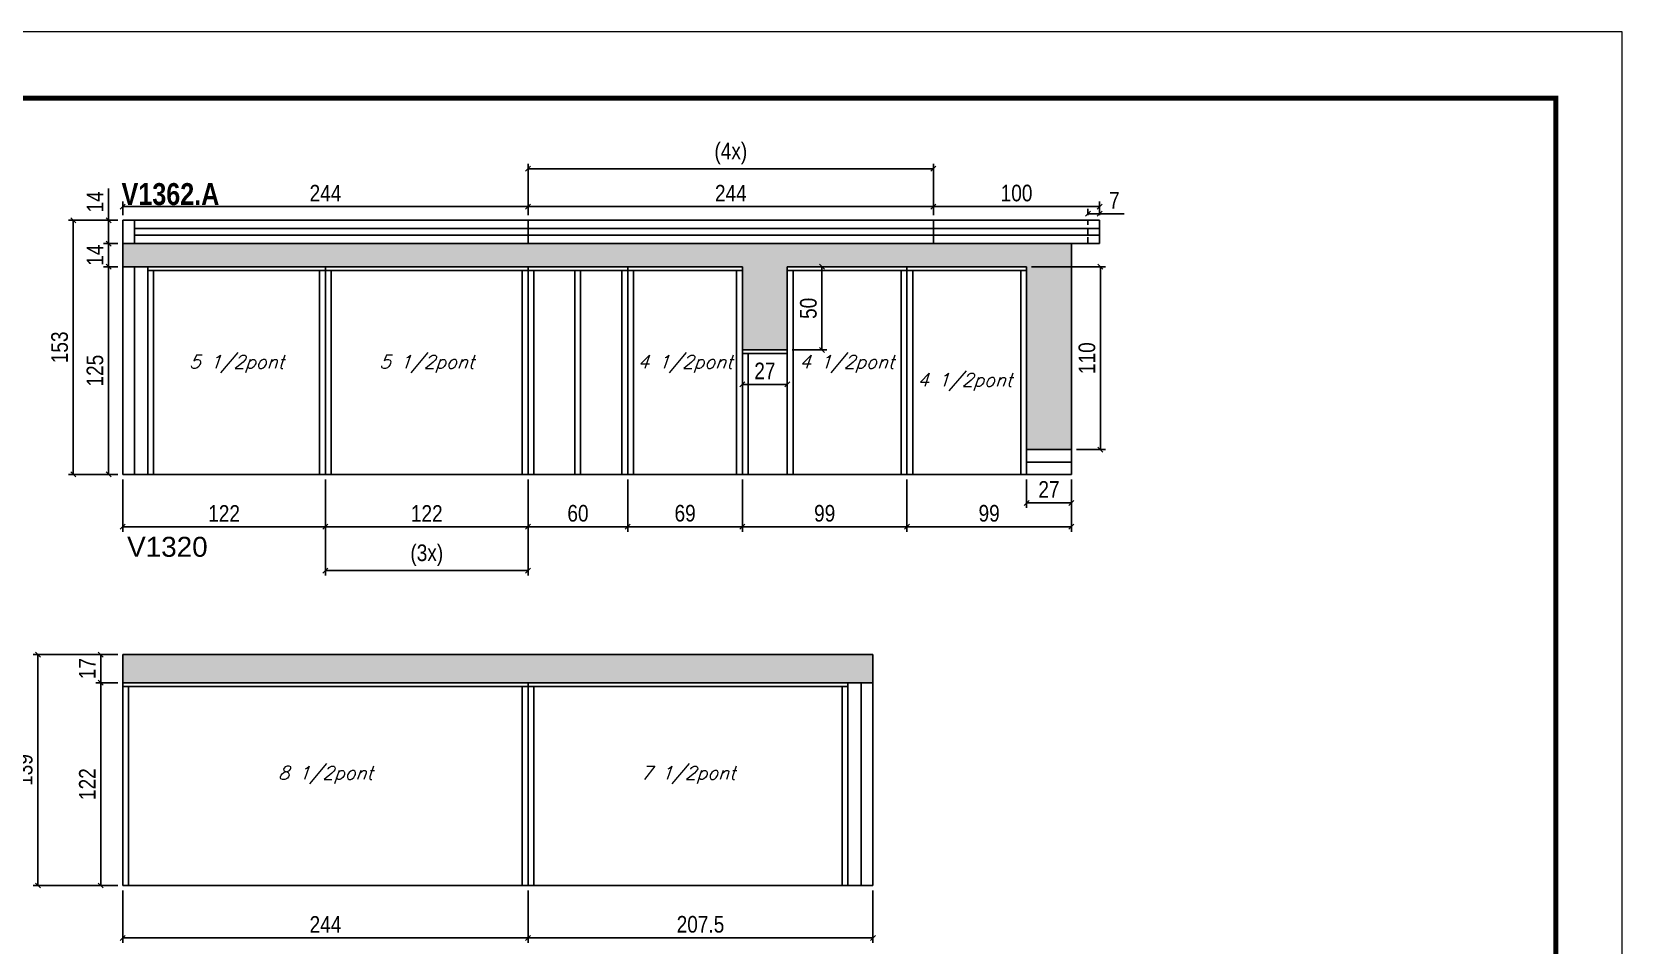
# Model space of a CAD drawing. Extents: x 3309 to 10384, y -2522 to 14608.
# Drawn here: x 5422 to 6379, y 1424 to 1974 of the extents above; entities that cross this region are included whole.
import ezdxf

# ---------------------------------------------------------------- set-up
doc = ezdxf.new("R2010")
doc.units = 0
doc.linetypes.add('DASHED', pattern=[0.75, 0.5, -0.25])
doc.linetypes.add('HIDDEN', pattern=[0.375, 0.25, -0.125])
for name, color, linetype in [('5', 5, 'Continuous'), ('COTA', 241, 'Continuous'), ('NOMENCLATURA', 7, 'Continuous'), ('Painéis', 200, 'Continuous'), ('SARR_2.2x7', 40, 'Continuous'), ('SARR_3.5x7', 81, 'Continuous'), ('SARR_EDITAR', 141, 'Continuous'), ('texto', 7, 'Continuous')]:
    doc.layers.add(name, color=color, linetype=linetype)
doc.layers.add('Folhas', color=255, linetype='Continuous', lineweight=9)
doc.layers.add('SARRAFO DE PRESSAO', color=251, linetype='DASHED', lineweight=9)
doc.styles.add('COTA TECNICA', font='techl___.ttf', dxfattribs={"height": 10})
doc.styles.add('Romans', font='romans.shx')
doc.styles.get("Standard").update_dxf_attribs({"font": 'arial.ttf'})
doc.styles.add('TECNICA', font='techb___.ttf', dxfattribs={"height": 10})
doc.dimstyles.new('PAINEL', dxfattribs={"dimtxt": 10, "dimasz": 3, "dimexe": 3, "dimexo": 3, "dimgap": 3, "dimtad": 1, "dimdec": 1, "dimzin": 12, "dimdsep": 46, "dimtxsty": 'COTA TECNICA', "dimblk1": 'OBLIQUE', "dimblk2": 'OBLIQUE', "dimsah": 1, "dimcen": 0.9, "dimclrd": 4, "dimclre": 4, "dimclrt": 240, "dimadec": 1, "dimazin": 3, "dimtfac": 1, "dimtdec": 1, "dimtmove": 0, "dimatfit": 3, "dimfxl": 1, "dimtolj": 1, "dimtzin": 12, "dimarcsym": 0})

# ---------------------------------------------------------------- blocks, each defined once
blk = doc.blocks.new('9999999999')
at = {"layer": 'Folhas'}
blk.add_lwpolyline([(98138.98, 34190.21), (99623.98, 34190.21), (99623.98, 35240.21), (98138.98, 35240.21)], close=True, dxfattribs=at)
at = {"layer": 'Folhas', "color": 30, "const_width": 3}
blk.add_lwpolyline([(98213.98, 34230.21), (99583.98, 34230.21), (99583.98, 35200.21), (98213.98, 35200.21)], close=True, dxfattribs=at)
blk = doc.blocks.new('_Oblique')
at = {"color": 0, "linetype": 'ByBlock', "lineweight": -2}
blk.add_line((-0.5, -0.5), (0.5, 0.5), dxfattribs=at)
blk = doc.blocks.new('*D1493')
at = {"layer": 'COTA', "color": 4, "linetype": 'ByBlock', "lineweight": -2, "transparency": 16777216}
for p, q in [((5780.82, 1704.11), (5780.82, 1672.61)), ((5849.82, 1704.11), (5849.82, 1672.61)), ((5780.82, 1675.61), (5849.82, 1675.61))]:
    blk.add_line(p, q, dxfattribs=at)
at = {"layer": 'Defpoints', "color": 0, "linetype": 'ByBlock', "transparency": 16777216}
for p in [(5780.82, 1707.11), (5849.82, 1707.11), (5849.82, 1675.61)]:
    blk.add_point(p, dxfattribs=at)
at = {"layer": 'COTA', "color": 4, "linetype": 'ByBlock', "lineweight": -2, "transparency": 16777216, "xscale": 3, "yscale": 3, "zscale": 3, "rotation": 180}
blk.add_blockref('_Oblique', (5780.82, 1675.61), dxfattribs=at)
at = {"layer": 'COTA', "color": 4, "linetype": 'ByBlock', "lineweight": -2, "transparency": 16777216, "xscale": 3, "yscale": 3, "zscale": 3}
blk.add_blockref('_Oblique', (5849.82, 1675.61), dxfattribs=at)
at = {"layer": 'COTA', "color": 240, "linetype": 'ByBlock', "transparency": 16777216, "insert": (5815.32, 1683.74), "char_height": 10, "attachment_point": 5, "style": 'COTA TECNICA'}
blk.add_mtext('\\A1;69', dxfattribs=at)
blk = doc.blocks.new('*D1497')
at = {"layer": 'COTA', "color": 4, "lineweight": -2, "transparency": 16777216}
for p, q in [((5720.82, 1704.11), (5720.82, 1672.61)), ((5780.82, 1704.11), (5780.82, 1672.61)), ((5780.82, 1675.61), (5720.82, 1675.61))]:
    blk.add_line(p, q, dxfattribs=at)
at = {"layer": 'Defpoints', "color": 0, "transparency": 16777216}
for p in [(5720.82, 1707.11), (5780.82, 1707.11), (5720.82, 1675.61)]:
    blk.add_point(p, dxfattribs=at)
at = {"layer": 'COTA', "color": 4, "lineweight": -2, "transparency": 16777216, "xscale": 3, "yscale": 3, "zscale": 3, "rotation": 180}
blk.add_blockref('_Oblique', (5720.82, 1675.61), dxfattribs=at)
at = {"layer": 'COTA', "color": 4, "lineweight": -2, "transparency": 16777216, "xscale": 3, "yscale": 3, "zscale": 3}
blk.add_blockref('_Oblique', (5780.82, 1675.61), dxfattribs=at)
at = {"layer": 'COTA', "color": 240, "transparency": 16777216, "insert": (5750.82, 1683.71), "char_height": 10, "attachment_point": 5, "style": 'COTA TECNICA'}
blk.add_mtext('\\A1;60', dxfattribs=at)
blk = doc.blocks.new('*D1498')
at = {"layer": 'COTA', "color": 4, "lineweight": -2, "transparency": 16777216}
for p, q in [((5476.82, 1704.11), (5476.82, 1672.61)), ((5598.82, 1704.11), (5598.82, 1672.61)), ((5598.82, 1675.61), (5476.82, 1675.61))]:
    blk.add_line(p, q, dxfattribs=at)
at = {"layer": 'Defpoints', "color": 0, "transparency": 16777216}
for p in [(5476.82, 1707.11), (5598.82, 1707.11), (5476.82, 1675.61)]:
    blk.add_point(p, dxfattribs=at)
at = {"layer": 'COTA', "color": 4, "lineweight": -2, "transparency": 16777216, "xscale": 3, "yscale": 3, "zscale": 3, "rotation": 180}
blk.add_blockref('_Oblique', (5476.82, 1675.61), dxfattribs=at)
at = {"layer": 'COTA', "color": 4, "lineweight": -2, "transparency": 16777216, "xscale": 3, "yscale": 3, "zscale": 3}
blk.add_blockref('_Oblique', (5598.82, 1675.61), dxfattribs=at)
at = {"layer": 'COTA', "color": 240, "transparency": 16777216, "insert": (5537.82, 1683.66), "char_height": 10, "attachment_point": 5, "style": 'COTA TECNICA'}
blk.add_mtext('\\A1;122', dxfattribs=at)
blk = doc.blocks.new('*D1499')
at = {"layer": 'COTA', "color": 4, "lineweight": -2, "transparency": 16777216}
for p, q in [((5598.82, 1704.11), (5598.82, 1672.61)), ((5720.82, 1704.11), (5720.82, 1672.61)), ((5720.82, 1675.61), (5598.82, 1675.61))]:
    blk.add_line(p, q, dxfattribs=at)
at = {"layer": 'Defpoints', "color": 0, "transparency": 16777216}
for p in [(5598.82, 1707.11), (5720.82, 1707.11), (5598.82, 1675.61)]:
    blk.add_point(p, dxfattribs=at)
at = {"layer": 'COTA', "color": 4, "lineweight": -2, "transparency": 16777216, "xscale": 3, "yscale": 3, "zscale": 3, "rotation": 180}
blk.add_blockref('_Oblique', (5598.82, 1675.61), dxfattribs=at)
at = {"layer": 'COTA', "color": 4, "lineweight": -2, "transparency": 16777216, "xscale": 3, "yscale": 3, "zscale": 3}
blk.add_blockref('_Oblique', (5720.82, 1675.61), dxfattribs=at)
at = {"layer": 'COTA', "color": 240, "transparency": 16777216, "insert": (5659.82, 1683.66), "char_height": 10, "attachment_point": 5, "style": 'COTA TECNICA'}
blk.add_mtext('\\A1;122', dxfattribs=at)
blk = doc.blocks.new('*D1494')
at = {"layer": 'COTA', "color": 4, "lineweight": -2, "transparency": 16777216}
for p, q in [((5473.82, 1846.11), (5465.24, 1846.11)), ((5468.24, 1832.11), (5468.24, 1846.11)), ((5473.82, 1832.11), (5465.24, 1832.11))]:
    blk.add_line(p, q, dxfattribs=at)
at = {"layer": 'Defpoints', "color": 0, "transparency": 16777216}
for p in [(5468.24, 1846.11), (5476.82, 1846.11), (5476.82, 1832.11)]:
    blk.add_point(p, dxfattribs=at)
at = {"layer": 'COTA', "color": 4, "lineweight": -2, "transparency": 16777216, "xscale": 3, "yscale": 3, "zscale": 3}
for p, rotation in [((5468.24, 1846.11), 90), ((5468.24, 1832.11), 270)]:
    blk.add_blockref('_Oblique', p, dxfattribs=dict(at, rotation=rotation))
at = {"layer": 'COTA', "color": 240, "transparency": 16777216, "insert": (5460.16, 1839.11), "char_height": 10, "attachment_point": 5, "rotation": 90, "style": 'COTA TECNICA'}
blk.add_mtext('\\A1;14', dxfattribs=at)
blk = doc.blocks.new('*D1495')
at = {"layer": 'COTA', "color": 4, "lineweight": -2, "transparency": 16777216}
for p, q in [((5473.82, 1832.11), (5465.24, 1832.11)), ((5468.24, 1832.11), (5468.24, 1707.11)), ((5473.82, 1707.11), (5465.24, 1707.11))]:
    blk.add_line(p, q, dxfattribs=at)
at = {"layer": 'Defpoints', "color": 0, "transparency": 16777216}
for p in [(5476.82, 1832.11), (5468.24, 1707.11), (5476.82, 1707.11)]:
    blk.add_point(p, dxfattribs=at)
at = {"layer": 'COTA', "color": 4, "lineweight": -2, "transparency": 16777216, "xscale": 3, "yscale": 3, "zscale": 3}
for p, rotation in [((5468.24, 1832.11), 90), ((5468.24, 1707.11), 270)]:
    blk.add_blockref('_Oblique', p, dxfattribs=dict(at, rotation=rotation))
at = {"layer": 'COTA', "color": 240, "transparency": 16777216, "insert": (5460.13, 1769.61), "char_height": 10, "attachment_point": 5, "rotation": 90, "style": 'COTA TECNICA'}
blk.add_mtext('\\A1;125', dxfattribs=at)
blk = doc.blocks.new('*D1496')
at = {"layer": 'COTA', "color": 4, "lineweight": -2, "transparency": 16777216}
for p, q in [((5473.82, 1860.11), (5444.06, 1860.11)), ((5447.06, 1707.11), (5447.06, 1860.11)), ((5473.82, 1707.11), (5444.06, 1707.11))]:
    blk.add_line(p, q, dxfattribs=at)
at = {"layer": 'Defpoints', "color": 0, "transparency": 16777216}
for p in [(5447.06, 1860.11), (5476.82, 1860.11), (5476.82, 1707.11)]:
    blk.add_point(p, dxfattribs=at)
at = {"layer": 'COTA', "color": 4, "lineweight": -2, "transparency": 16777216, "xscale": 3, "yscale": 3, "zscale": 3}
for p, rotation in [((5447.06, 1860.11), 90), ((5447.06, 1707.11), 270)]:
    blk.add_blockref('_Oblique', p, dxfattribs=dict(at, rotation=rotation))
at = {"layer": 'COTA', "color": 240, "transparency": 16777216, "insert": (5438.84, 1783.61), "char_height": 10, "attachment_point": 5, "rotation": 90, "style": 'COTA TECNICA'}
blk.add_mtext('\\A1;153', dxfattribs=at)
blk = doc.blocks.new('*D1500')
at = {"layer": 'COTA', "color": 4, "lineweight": -2, "transparency": 16777216}
for p, q in [((5468.24, 1860.11), (5468.24, 1879.22)), ((5473.82, 1860.11), (5465.24, 1860.11)), ((5468.24, 1846.11), (5468.24, 1860.11)), ((5473.82, 1846.11), (5465.24, 1846.11))]:
    blk.add_line(p, q, dxfattribs=at)
at = {"layer": 'Defpoints', "color": 0, "transparency": 16777216}
for p in [(5468.24, 1860.11), (5476.82, 1860.11), (5476.82, 1846.11)]:
    blk.add_point(p, dxfattribs=at)
at = {"layer": 'COTA', "color": 4, "lineweight": -2, "transparency": 16777216, "xscale": 3, "yscale": 3, "zscale": 3}
for p, rotation in [((5468.24, 1860.11), 90), ((5468.24, 1846.11), 270)]:
    blk.add_blockref('_Oblique', p, dxfattribs=dict(at, rotation=rotation))
at = {"layer": 'COTA', "color": 240, "transparency": 16777216, "insert": (5460.16, 1871.17), "char_height": 10, "attachment_point": 5, "rotation": 90, "style": 'COTA TECNICA'}
blk.add_mtext('\\A1;14', dxfattribs=at)
blk = doc.blocks.new('*D1501')
at = {"layer": 'COTA', "color": 4, "lineweight": -2, "transparency": 16777216}
for p, q in [((5598.82, 1704.11), (5598.82, 1646.26)), ((5720.82, 1704.11), (5720.82, 1646.26)), ((5598.82, 1649.26), (5720.82, 1649.26))]:
    blk.add_line(p, q, dxfattribs=at)
at = {"layer": 'Defpoints', "color": 0, "transparency": 16777216}
for p in [(5598.82, 1707.11), (5720.82, 1707.11), (5720.82, 1649.26)]:
    blk.add_point(p, dxfattribs=at)
at = {"layer": 'COTA', "color": 4, "lineweight": -2, "transparency": 16777216, "xscale": 3, "yscale": 3, "zscale": 3, "rotation": 180}
blk.add_blockref('_Oblique', (5598.82, 1649.26), dxfattribs=at)
at = {"layer": 'COTA', "color": 4, "lineweight": -2, "transparency": 16777216, "xscale": 3, "yscale": 3, "zscale": 3}
blk.add_blockref('_Oblique', (5720.82, 1649.26), dxfattribs=at)
at = {"layer": 'COTA', "color": 240, "transparency": 16777216, "insert": (5659.82, 1658.48), "char_height": 10, "attachment_point": 5, "style": 'COTA TECNICA'}
blk.add_mtext('\\A1;(3x)', dxfattribs=at)
blk = doc.blocks.new('*D1502')
at = {"layer": 'COTA', "color": 4, "lineweight": -2, "transparency": 16777216}
for p, q in [((5849.82, 1704.11), (5849.82, 1672.61)), ((5948.82, 1704.11), (5948.82, 1672.61)), ((5849.82, 1675.61), (5948.82, 1675.61))]:
    blk.add_line(p, q, dxfattribs=at)
at = {"layer": 'Defpoints', "color": 0, "transparency": 16777216}
for p in [(5849.82, 1707.11), (5948.82, 1707.11), (5948.82, 1675.61)]:
    blk.add_point(p, dxfattribs=at)
at = {"layer": 'COTA', "color": 4, "lineweight": -2, "transparency": 16777216, "xscale": 3, "yscale": 3, "zscale": 3, "rotation": 180}
blk.add_blockref('_Oblique', (5849.82, 1675.61), dxfattribs=at)
at = {"layer": 'COTA', "color": 4, "lineweight": -2, "transparency": 16777216, "xscale": 3, "yscale": 3, "zscale": 3}
blk.add_blockref('_Oblique', (5948.82, 1675.61), dxfattribs=at)
at = {"layer": 'COTA', "color": 240, "transparency": 16777216, "insert": (5899.32, 1683.69), "char_height": 10, "attachment_point": 5, "style": 'COTA TECNICA'}
blk.add_mtext('\\A1;99', dxfattribs=at)
blk = doc.blocks.new('*D1503')
at = {"layer": 'COTA', "color": 4, "lineweight": -2, "transparency": 16777216}
for p, q in [((5948.82, 1704.11), (5948.82, 1672.61)), ((6047.82, 1704.11), (6047.82, 1672.61)), ((5948.82, 1675.61), (6047.82, 1675.61))]:
    blk.add_line(p, q, dxfattribs=at)
at = {"layer": 'Defpoints', "color": 0, "transparency": 16777216}
for p in [(5948.82, 1707.11), (6047.82, 1707.11), (6047.82, 1675.61)]:
    blk.add_point(p, dxfattribs=at)
at = {"layer": 'COTA', "color": 4, "lineweight": -2, "transparency": 16777216, "xscale": 3, "yscale": 3, "zscale": 3, "rotation": 180}
blk.add_blockref('_Oblique', (5948.82, 1675.61), dxfattribs=at)
at = {"layer": 'COTA', "color": 4, "lineweight": -2, "transparency": 16777216, "xscale": 3, "yscale": 3, "zscale": 3}
blk.add_blockref('_Oblique', (6047.82, 1675.61), dxfattribs=at)
at = {"layer": 'COTA', "color": 240, "transparency": 16777216, "insert": (5998.32, 1683.69), "char_height": 10, "attachment_point": 5, "style": 'COTA TECNICA'}
blk.add_mtext('\\A1;99', dxfattribs=at)
blk = doc.blocks.new('*D1513')
at = {"layer": 'COTA', "color": 4, "lineweight": -2, "transparency": 16777216}
for p, q in [((5476.82, 1863.11), (5476.82, 1871.34)), ((5476.82, 1868.34), (5720.82, 1868.34)), ((5720.82, 1863.11), (5720.82, 1871.34))]:
    blk.add_line(p, q, dxfattribs=at)
at = {"layer": 'Defpoints', "color": 0, "transparency": 16777216}
for p in [(5720.82, 1868.34), (5476.82, 1860.11), (5720.82, 1860.11)]:
    blk.add_point(p, dxfattribs=at)
at = {"layer": 'COTA', "color": 4, "lineweight": -2, "transparency": 16777216, "xscale": 3, "yscale": 3, "zscale": 3, "rotation": 180}
blk.add_blockref('_Oblique', (5476.82, 1868.34), dxfattribs=at)
at = {"layer": 'COTA', "color": 4, "lineweight": -2, "transparency": 16777216, "xscale": 3, "yscale": 3, "zscale": 3}
blk.add_blockref('_Oblique', (5720.82, 1868.34), dxfattribs=at)
at = {"layer": 'COTA', "color": 240, "transparency": 16777216, "insert": (5598.82, 1876.42), "char_height": 10, "attachment_point": 5, "style": 'COTA TECNICA'}
blk.add_mtext('\\A1;244', dxfattribs=at)
blk = doc.blocks.new('*D1514')
at = {"layer": 'COTA', "color": 4, "lineweight": -2, "transparency": 16777216}
for p, q in [((5720.82, 1863.11), (5720.82, 1871.34)), ((5720.82, 1868.34), (5964.82, 1868.34)), ((5964.82, 1863.11), (5964.82, 1871.34))]:
    blk.add_line(p, q, dxfattribs=at)
at = {"layer": 'Defpoints', "color": 0, "transparency": 16777216}
for p in [(5964.82, 1868.34), (5720.82, 1860.11), (5964.82, 1860.11)]:
    blk.add_point(p, dxfattribs=at)
at = {"layer": 'COTA', "color": 4, "lineweight": -2, "transparency": 16777216, "xscale": 3, "yscale": 3, "zscale": 3, "rotation": 180}
blk.add_blockref('_Oblique', (5720.82, 1868.34), dxfattribs=at)
at = {"layer": 'COTA', "color": 4, "lineweight": -2, "transparency": 16777216, "xscale": 3, "yscale": 3, "zscale": 3}
blk.add_blockref('_Oblique', (5964.82, 1868.34), dxfattribs=at)
at = {"layer": 'COTA', "color": 240, "transparency": 16777216, "insert": (5842.82, 1876.42), "char_height": 10, "attachment_point": 5, "style": 'COTA TECNICA'}
blk.add_mtext('\\A1;244', dxfattribs=at)
blk = doc.blocks.new('*D1515')
at = {"layer": 'COTA', "color": 4, "lineweight": -2, "transparency": 16777216}
for p, q in [((5964.82, 1863.11), (5964.82, 1871.34)), ((5964.82, 1868.34), (6064.82, 1868.34)), ((6064.82, 1863.11), (6064.82, 1871.34))]:
    blk.add_line(p, q, dxfattribs=at)
at = {"layer": 'Defpoints', "color": 0, "transparency": 16777216}
for p in [(6064.82, 1868.34), (5964.82, 1860.11), (6064.82, 1860.11)]:
    blk.add_point(p, dxfattribs=at)
at = {"layer": 'COTA', "color": 4, "lineweight": -2, "transparency": 16777216, "xscale": 3, "yscale": 3, "zscale": 3, "rotation": 180}
blk.add_blockref('_Oblique', (5964.82, 1868.34), dxfattribs=at)
at = {"layer": 'COTA', "color": 4, "lineweight": -2, "transparency": 16777216, "xscale": 3, "yscale": 3, "zscale": 3}
blk.add_blockref('_Oblique', (6064.82, 1868.34), dxfattribs=at)
at = {"layer": 'COTA', "color": 240, "transparency": 16777216, "insert": (6014.82, 1876.44), "char_height": 10, "attachment_point": 5, "style": 'COTA TECNICA'}
blk.add_mtext('\\A1;100', dxfattribs=at)
blk = doc.blocks.new('*D1516')
at = {"layer": 'COTA', "color": 4, "lineweight": -2, "transparency": 16777216}
for p, q in [((6057.82, 1863.11), (6057.82, 1867.06)), ((6064.82, 1863.11), (6064.82, 1867.06)), ((6057.82, 1864.06), (6064.82, 1864.06)), ((6064.82, 1864.06), (6079.55, 1864.06))]:
    blk.add_line(p, q, dxfattribs=at)
at = {"layer": 'Defpoints', "color": 0, "transparency": 16777216}
for p in [(6057.82, 1860.11), (6064.82, 1864.06), (6064.82, 1860.11)]:
    blk.add_point(p, dxfattribs=at)
at = {"layer": 'COTA', "color": 4, "lineweight": -2, "transparency": 16777216, "xscale": 3, "yscale": 3, "zscale": 3, "rotation": 180}
blk.add_blockref('_Oblique', (6057.82, 1864.06), dxfattribs=at)
at = {"layer": 'COTA', "color": 4, "lineweight": -2, "transparency": 16777216, "xscale": 3, "yscale": 3, "zscale": 3}
blk.add_blockref('_Oblique', (6064.82, 1864.06), dxfattribs=at)
at = {"layer": 'COTA', "color": 240, "transparency": 16777216, "insert": (6073.69, 1872.14), "char_height": 10, "attachment_point": 5, "style": 'COTA TECNICA'}
blk.add_mtext('\\A1;7', dxfattribs=at)
blk = doc.blocks.new('*D1517')
at = {"layer": 'COTA', "color": 4, "lineweight": -2, "transparency": 16777216}
for p, q in [((5879.82, 1832.11), (5900.66, 1832.11)), ((5897.66, 1832.11), (5897.66, 1782.11)), ((5879.82, 1782.11), (5900.66, 1782.11))]:
    blk.add_line(p, q, dxfattribs=at)
at = {"layer": 'Defpoints', "color": 0, "transparency": 16777216}
for p in [(5876.82, 1832.11), (5876.82, 1782.11), (5897.66, 1782.11)]:
    blk.add_point(p, dxfattribs=at)
at = {"layer": 'COTA', "color": 4, "lineweight": -2, "transparency": 16777216, "xscale": 3, "yscale": 3, "zscale": 3}
for p, rotation in [((5897.66, 1832.11), 90), ((5897.66, 1782.11), 270)]:
    blk.add_blockref('_Oblique', p, dxfattribs=dict(at, rotation=rotation))
at = {"layer": 'COTA', "color": 240, "transparency": 16777216, "insert": (5889.55, 1807.11), "char_height": 10, "attachment_point": 5, "rotation": 90, "style": 'COTA TECNICA'}
blk.add_mtext('\\A1;50', dxfattribs=at)
blk = doc.blocks.new('*D1518')
at = {"layer": 'COTA', "color": 4, "lineweight": -2, "transparency": 16777216}
for p, q in [((5849.82, 1779.11), (5849.82, 1758.35)), ((5876.82, 1779.11), (5876.82, 1758.35)), ((5876.82, 1761.35), (5849.82, 1761.35))]:
    blk.add_line(p, q, dxfattribs=at)
at = {"layer": 'Defpoints', "color": 0, "transparency": 16777216}
for p in [(5849.82, 1782.11), (5876.82, 1782.11), (5849.82, 1761.35)]:
    blk.add_point(p, dxfattribs=at)
at = {"layer": 'COTA', "color": 4, "lineweight": -2, "transparency": 16777216, "xscale": 3, "yscale": 3, "zscale": 3, "rotation": 180}
blk.add_blockref('_Oblique', (5849.82, 1761.35), dxfattribs=at)
at = {"layer": 'COTA', "color": 4, "lineweight": -2, "transparency": 16777216, "xscale": 3, "yscale": 3, "zscale": 3}
blk.add_blockref('_Oblique', (5876.82, 1761.35), dxfattribs=at)
at = {"layer": 'COTA', "color": 240, "transparency": 16777216, "insert": (5863.32, 1769.43), "char_height": 10, "attachment_point": 5, "style": 'COTA TECNICA'}
blk.add_mtext('\\A1;27', dxfattribs=at)
blk = doc.blocks.new('*D1519')
at = {"layer": 'COTA', "color": 4, "lineweight": -2, "transparency": 16777216}
for p, q in [((6020.82, 1704.11), (6020.82, 1687.04)), ((6047.82, 1704.11), (6047.82, 1687.04)), ((6020.82, 1690.04), (6047.82, 1690.04))]:
    blk.add_line(p, q, dxfattribs=at)
at = {"layer": 'Defpoints', "color": 0, "transparency": 16777216}
for p in [(6020.82, 1707.11), (6047.82, 1707.11), (6047.82, 1690.04)]:
    blk.add_point(p, dxfattribs=at)
at = {"layer": 'COTA', "color": 4, "lineweight": -2, "transparency": 16777216, "xscale": 3, "yscale": 3, "zscale": 3, "rotation": 180}
blk.add_blockref('_Oblique', (6020.82, 1690.04), dxfattribs=at)
at = {"layer": 'COTA', "color": 4, "lineweight": -2, "transparency": 16777216, "xscale": 3, "yscale": 3, "zscale": 3}
blk.add_blockref('_Oblique', (6047.82, 1690.04), dxfattribs=at)
at = {"layer": 'COTA', "color": 240, "transparency": 16777216, "insert": (6034.32, 1698.11), "char_height": 10, "attachment_point": 5, "style": 'COTA TECNICA'}
blk.add_mtext('\\A1;27', dxfattribs=at)
blk = doc.blocks.new('*D1520')
at = {"layer": 'COTA', "color": 4, "lineweight": -2, "transparency": 16777216}
for p, q in [((5720.82, 1456.74), (5720.82, 1425.23)), ((5928.32, 1456.74), (5928.32, 1425.23)), ((5720.82, 1428.23), (5928.32, 1428.23))]:
    blk.add_line(p, q, dxfattribs=at)
at = {"layer": 'Defpoints', "color": 0, "transparency": 16777216}
for p in [(5720.82, 1459.74), (5928.32, 1459.74), (5928.32, 1428.23)]:
    blk.add_point(p, dxfattribs=at)
at = {"layer": 'COTA', "color": 4, "lineweight": -2, "transparency": 16777216, "xscale": 3, "yscale": 3, "zscale": 3, "rotation": 180}
blk.add_blockref('_Oblique', (5720.82, 1428.23), dxfattribs=at)
at = {"layer": 'COTA', "color": 4, "lineweight": -2, "transparency": 16777216, "xscale": 3, "yscale": 3, "zscale": 3}
blk.add_blockref('_Oblique', (5928.32, 1428.23), dxfattribs=at)
at = {"layer": 'COTA', "color": 240, "transparency": 16777216, "insert": (5824.57, 1436.34), "char_height": 10, "attachment_point": 5, "style": 'COTA TECNICA'}
blk.add_mtext('\\A1;207.5', dxfattribs=at)
blk = doc.blocks.new('*D1521')
at = {"layer": 'COTA', "color": 4, "lineweight": -2, "transparency": 16777216}
for p, q in [((5476.82, 1456.74), (5476.82, 1425.23)), ((5720.82, 1456.74), (5720.82, 1425.23)), ((5476.82, 1428.23), (5720.82, 1428.23))]:
    blk.add_line(p, q, dxfattribs=at)
at = {"layer": 'Defpoints', "color": 0, "transparency": 16777216}
for p in [(5476.82, 1459.74), (5720.82, 1459.74), (5720.82, 1428.23)]:
    blk.add_point(p, dxfattribs=at)
at = {"layer": 'COTA', "color": 4, "lineweight": -2, "transparency": 16777216, "xscale": 3, "yscale": 3, "zscale": 3, "rotation": 180}
blk.add_blockref('_Oblique', (5476.82, 1428.23), dxfattribs=at)
at = {"layer": 'COTA', "color": 4, "lineweight": -2, "transparency": 16777216, "xscale": 3, "yscale": 3, "zscale": 3}
blk.add_blockref('_Oblique', (5720.82, 1428.23), dxfattribs=at)
at = {"layer": 'COTA', "color": 240, "transparency": 16777216, "insert": (5598.82, 1436.31), "char_height": 10, "attachment_point": 5, "style": 'COTA TECNICA'}
blk.add_mtext('\\A1;244', dxfattribs=at)
blk = doc.blocks.new('*D1550')
at = {"layer": 'COTA', "color": 4, "lineweight": -2, "transparency": 16777216}
for p, q in [((6023.82, 1832.11), (6068.33, 1832.11)), ((6065.33, 1722.11), (6065.33, 1832.11)), ((6050.82, 1722.11), (6068.33, 1722.11))]:
    blk.add_line(p, q, dxfattribs=at)
at = {"layer": 'Defpoints', "color": 0, "transparency": 16777216}
for p in [(6020.82, 1832.11), (6065.33, 1832.11), (6047.82, 1722.11)]:
    blk.add_point(p, dxfattribs=at)
at = {"layer": 'COTA', "color": 4, "lineweight": -2, "transparency": 16777216, "xscale": 3, "yscale": 3, "zscale": 3}
for p, rotation in [((6065.33, 1832.11), 90), ((6065.33, 1722.11), 270)]:
    blk.add_blockref('_Oblique', p, dxfattribs=dict(at, rotation=rotation))
at = {"layer": 'COTA', "color": 240, "transparency": 16777216, "insert": (6057.23, 1777.11), "char_height": 10, "attachment_point": 5, "rotation": 90, "style": 'COTA TECNICA'}
blk.add_mtext('\\A1;110', dxfattribs=at)
blk = doc.blocks.new('*D1551')
at = {"layer": 'COTA', "color": 4, "lineweight": -2, "transparency": 16777216}
for p, q in [((5720.82, 1863.11), (5720.82, 1894.08)), ((5720.82, 1891.08), (5964.82, 1891.08)), ((5964.82, 1863.11), (5964.82, 1894.08))]:
    blk.add_line(p, q, dxfattribs=at)
at = {"layer": 'Defpoints', "color": 0, "transparency": 16777216}
for p in [(5964.82, 1891.08), (5720.82, 1860.11), (5964.82, 1860.11)]:
    blk.add_point(p, dxfattribs=at)
at = {"layer": 'COTA', "color": 4, "lineweight": -2, "transparency": 16777216, "xscale": 3, "yscale": 3, "zscale": 3, "rotation": 180}
blk.add_blockref('_Oblique', (5720.82, 1891.08), dxfattribs=at)
at = {"layer": 'COTA', "color": 4, "lineweight": -2, "transparency": 16777216, "xscale": 3, "yscale": 3, "zscale": 3}
blk.add_blockref('_Oblique', (5964.82, 1891.08), dxfattribs=at)
at = {"layer": 'COTA', "color": 240, "transparency": 16777216, "insert": (5842.82, 1900.31), "char_height": 10, "attachment_point": 5, "style": 'COTA TECNICA'}
blk.add_mtext('\\A1;(4x)', dxfattribs=at)
blk = doc.blocks.new('*D1552')
at = {"layer": 'COTA', "color": 4, "lineweight": -2, "transparency": 16777216}
for p, q in [((5473.82, 1598.74), (5460.53, 1598.74)), ((5463.53, 1581.74), (5463.53, 1598.74)), ((5473.82, 1581.74), (5460.53, 1581.74))]:
    blk.add_line(p, q, dxfattribs=at)
at = {"layer": 'Defpoints', "color": 0, "transparency": 16777216}
for p in [(5463.53, 1598.74), (5476.82, 1598.74), (5476.82, 1581.74)]:
    blk.add_point(p, dxfattribs=at)
at = {"layer": 'COTA', "color": 4, "lineweight": -2, "transparency": 16777216, "xscale": 3, "yscale": 3, "zscale": 3}
for p, rotation in [((5463.53, 1598.74), 90), ((5463.53, 1581.74), 270)]:
    blk.add_blockref('_Oblique', p, dxfattribs=dict(at, rotation=rotation))
at = {"layer": 'COTA', "color": 240, "transparency": 16777216, "insert": (5455.46, 1590.24), "char_height": 10, "attachment_point": 5, "rotation": 90, "style": 'COTA TECNICA'}
blk.add_mtext('\\A1;17', dxfattribs=at)
blk = doc.blocks.new('*D1553')
at = {"layer": 'COTA', "color": 4, "lineweight": -2, "transparency": 16777216}
for p, q in [((5473.82, 1581.74), (5460.53, 1581.74)), ((5463.53, 1581.74), (5463.53, 1459.74)), ((5473.82, 1459.74), (5460.53, 1459.74))]:
    blk.add_line(p, q, dxfattribs=at)
at = {"layer": 'Defpoints', "color": 0, "transparency": 16777216}
for p in [(5476.82, 1581.74), (5463.53, 1459.74), (5476.82, 1459.74)]:
    blk.add_point(p, dxfattribs=at)
at = {"layer": 'COTA', "color": 4, "lineweight": -2, "transparency": 16777216, "xscale": 3, "yscale": 3, "zscale": 3}
for p, rotation in [((5463.53, 1581.74), 90), ((5463.53, 1459.74), 270)]:
    blk.add_blockref('_Oblique', p, dxfattribs=dict(at, rotation=rotation))
at = {"layer": 'COTA', "color": 240, "transparency": 16777216, "insert": (5455.47, 1520.74), "char_height": 10, "attachment_point": 5, "rotation": 90, "style": 'COTA TECNICA'}
blk.add_mtext('\\A1;122', dxfattribs=at)
blk = doc.blocks.new('*D1554')
at = {"layer": 'COTA', "color": 4, "lineweight": -2, "transparency": 16777216}
for p, q in [((5473.82, 1598.74), (5422.79, 1598.74)), ((5425.79, 1459.74), (5425.79, 1598.74)), ((5473.82, 1459.74), (5422.79, 1459.74))]:
    blk.add_line(p, q, dxfattribs=at)
at = {"layer": 'Defpoints', "color": 0, "transparency": 16777216}
for p in [(5425.79, 1598.74), (5476.82, 1598.74), (5476.82, 1459.74)]:
    blk.add_point(p, dxfattribs=at)
at = {"layer": 'COTA', "color": 4, "lineweight": -2, "transparency": 16777216, "xscale": 3, "yscale": 3, "zscale": 3}
for p, rotation in [((5425.79, 1598.74), 90), ((5425.79, 1459.74), 270)]:
    blk.add_blockref('_Oblique', p, dxfattribs=dict(at, rotation=rotation))
at = {"layer": 'COTA', "color": 240, "transparency": 16777216, "insert": (5417.54, 1529.24), "char_height": 10, "attachment_point": 5, "rotation": 90, "style": 'COTA TECNICA'}
blk.add_mtext('\\A1;139', dxfattribs=at)

msp = doc.modelspace()

# ---------------------------------------------------------------- hatches: boundary and pattern name
at = {"layer": 'COTA'}
h = msp.add_hatch(dxfattribs=at)
h.set_pattern_fill('AR-CONC', color=256, scale=0.03)
h.set_pattern_definition([(50, (100.1238, -30.4917), (5.46554, -0.4781726), [0.5715, -6.2865]), (355, (100.124, -30.492), (-1.0573026, 5.7317054), [0.4572, -5.0292175]), (100.45144, (100.579, -30.5316), (4.4082374, 5.2535326), [0.4857003, -5.3427073]), (46.1842, (100.124, -28.968), (8.132371, -1.26127), [0.85725, -9.42975]), (96.63556, (100.8015, -29.073), (7.122124, 7.422784), [0.728551, -8.014068]), (351.18415, (100.124, -28.968), (7.122124, 7.422784), [0.685799, -7.543792]), (21, (100.8858, -29.3487), (4.5484317, -3.067956), [0.5715, -6.2865]), (326, (100.886, -29.349), (1.854061, 5.525639), [0.4572, -5.0292]), (71.451445, (101.265, -29.6044), (6.4024926, 2.457683), [0.4857003, -5.342698]), (37.5, (100.1238, -30.4917), (0.0926581, 2.53665117), [0, -4.96824, 0, -5.1054, 0, -5.04825]), (7.5, (100.1238, -30.4917), (2.0045899, 3.0054172), [0, -2.91084, 0, -4.85394, 0, -1.92405]), (327.5, (98.4245, -30.4917), (4.06771786, -0.1718623), [0, -1.905, 0, -5.9436, 0, -7.8867]), (317.5, (97.6625, -30.4917), (4.4438754, 0.7627947), [0, -2.4765, 0, -3.94716, 0, -5.6007])])
h.paths.add_polyline_path([(5849.82, 1782.11), (5876.82, 1782.11), (5876.82, 1832.11), (6020.82, 1832.11), (6020.82, 1722.11), (6047.82, 1722.11), (6047.82, 1846.11), (5476.82, 1846.11), (5476.82, 1832.11), (5849.82, 1832.11)])
h = msp.add_hatch(dxfattribs=at)
h.set_pattern_fill('AR-CONC', color=256, scale=0.03)
h.set_pattern_definition([(50, (100.1238, -20.182), (5.46554, -0.4781726), [0.5715, -6.2865]), (355, (100.124, -20.182), (-1.0573026, 5.7317054), [0.4572, -5.0292175]), (100.45144, (100.579, -20.2217), (4.4082374, 5.2535326), [0.4857003, -5.3427073]), (46.1842, (100.124, -18.658), (8.132371, -1.26127), [0.85725, -9.42975]), (96.63556, (100.8015, -18.763), (7.122124, 7.422784), [0.728551, -8.014068]), (351.18415, (100.124, -18.658), (7.122124, 7.422784), [0.685799, -7.543792]), (21, (100.8858, -19.039), (4.5484317, -3.067956), [0.5715, -6.2865]), (326, (100.886, -19.039), (1.854061, 5.525639), [0.4572, -5.0292]), (71.45144, (101.265, -19.2945), (6.4024926, 2.457683), [0.4857003, -5.342698]), (37.5, (100.1238, -20.1819), (0.0926581, 2.53665117), [0, -4.96824, 0, -5.1054, 0, -5.04825]), (7.5, (100.1238, -20.1819), (2.0045899, 3.0054172), [0, -2.91084, 0, -4.85394, 0, -1.92405]), (327.5, (98.4245, -20.1819), (4.06771786, -0.1718623), [0, -1.905, 0, -5.9436, 0, -7.8867]), (317.5, (97.6625, -20.182), (4.4438754, 0.7627947), [0, -2.4765, 0, -3.94716, 0, -5.6007])])
h.paths.add_polyline_path([(5928.32, 1581.74), (5928.32, 1598.74), (5476.82, 1598.74), (5476.82, 1581.74)])

# ---------------------------------------------------------------- linework, layer by layer
for p, q in [((5476.82, 1846.11), (5476.82, 1832.11)), ((6047.82, 1722.11), (6047.82, 1846.11)), ((5876.82, 1782.11), (5876.82, 1707.11)), ((6020.82, 1722.11), (6020.82, 1707.11)), ((5476.82, 1598.74), (5928.32, 1598.74)), ((5476.82, 1581.74), (5476.82, 1598.74)), ((5928.32, 1598.74), (5928.32, 1581.74))]:
    msp.add_line(p, q, dxfattribs=at)
at = {"layer": 'Painéis', "linetype": 'ByBlock'}
for p, q in [((5476.82, 1860.11), (6064.82, 1860.11)), ((5476.82, 1846.11), (5476.82, 1860.11)), ((5720.82, 1846.11), (5720.82, 1860.11)), ((5964.82, 1846.11), (5964.82, 1860.11)), ((6064.82, 1846.11), (6064.82, 1860.11)), ((5476.82, 1846.11), (6064.82, 1846.11)), ((5476.82, 1832.11), (5849.82, 1832.11)), ((5476.82, 1707.11), (5476.82, 1832.11)), ((5598.82, 1707.11), (5598.82, 1832.11)), ((5720.82, 1707.11), (5720.82, 1832.11)), ((5780.82, 1707.11), (5780.82, 1832.11)), ((5849.82, 1707.11), (5849.82, 1832.11)), ((5876.82, 1782.11), (5876.82, 1832.11)), ((5876.82, 1832.11), (6020.82, 1832.11)), ((5948.82, 1707.11), (5948.82, 1832.11)), ((6020.82, 1722.11), (6020.82, 1832.11)), ((5849.82, 1782.11), (5876.82, 1782.11)), ((6020.82, 1722.11), (6047.82, 1722.11)), ((6047.82, 1707.11), (6047.82, 1722.11)), ((5476.82, 1707.11), (6047.82, 1707.11)), ((5928.32, 1581.74), (5476.82, 1581.74)), ((5476.82, 1459.74), (5476.82, 1581.74)), ((5720.82, 1459.74), (5720.82, 1581.74)), ((5928.32, 1459.74), (5928.32, 1581.74)), ((5928.32, 1459.74), (5476.82, 1459.74))]:
    msp.add_line(p, q, dxfattribs=at)
at = {"layer": 'SARR_2.2x7', "linetype": 'Continuous'}
for p, q in [((5483.82, 1846.11), (5483.82, 1860.11)), ((5483.82, 1707.11), (5483.82, 1832.11)), ((5491.82, 1829.91), (5598.82, 1829.91)), ((5598.82, 1829.91), (5720.82, 1829.91)), ((5720.82, 1829.91), (5780.82, 1829.91)), ((5780.82, 1829.91), (5849.82, 1829.91)), ((5876.82, 1829.91), (5948.82, 1829.91)), ((5948.82, 1829.91), (6020.82, 1829.91)), ((5849.82, 1779.91), (5876.82, 1779.91)), ((5921.32, 1459.74), (5921.32, 1581.74)), ((5720.82, 1579.54), (5476.82, 1579.54)), ((5913.32, 1579.54), (5720.82, 1579.54))]:
    msp.add_line(p, q, dxfattribs=at)
at = {"layer": 'SARR_2.2x7', "linetype": 'HIDDEN', "ltscale": 15}
msp.add_line((6057.82, 1846.11), (6057.82, 1860.11), dxfattribs=at)
at = {"layer": 'SARR_3.5x7'}
for p, q in [((5491.82, 1832.11), (5491.82, 1707.11)), ((5495.32, 1829.91), (5495.32, 1707.11)), ((5595.32, 1829.91), (5595.32, 1707.11)), ((5602.32, 1829.91), (5602.32, 1707.11)), ((5717.32, 1829.91), (5717.32, 1707.11)), ((5724.32, 1829.91), (5724.32, 1707.11)), ((5748.87, 1829.91), (5748.87, 1707.11)), ((5752.37, 1707.11), (5752.37, 1829.91)), ((5777.32, 1829.91), (5777.32, 1707.11)), ((5784.32, 1829.91), (5784.32, 1707.11)), ((5846.32, 1829.91), (5846.32, 1707.11)), ((5880.32, 1829.91), (5880.32, 1707.11)), ((5945.32, 1829.91), (5945.32, 1707.11)), ((5952.32, 1829.91), (5952.32, 1707.11)), ((6017.32, 1829.91), (6017.32, 1707.11)), ((5853.32, 1779.91), (5853.32, 1707.11)), ((5913.32, 1581.74), (5913.32, 1459.74)), ((5480.32, 1579.54), (5480.32, 1459.74)), ((5717.32, 1579.54), (5717.32, 1459.74)), ((5724.32, 1579.54), (5724.32, 1459.74)), ((5909.82, 1579.54), (5909.82, 1459.74))]:
    msp.add_line(p, q, dxfattribs=at)
at = {"layer": 'SARR_EDITAR', "linetype": 'ByBlock'}
for p, q in [((5483.82, 1855.11), (5720.82, 1855.11)), ((5483.82, 1851.11), (5720.82, 1851.11)), ((5964.82, 1855.11), (5720.82, 1855.11)), ((5964.82, 1851.11), (5720.82, 1851.11)), ((6064.82, 1855.11), (5964.82, 1855.11)), ((6064.82, 1851.11), (5964.82, 1851.11))]:
    msp.add_line(p, q, dxfattribs=at)
at = {"layer": 'SARR_EDITAR'}
msp.add_line((6020.82, 1714.61), (6047.82, 1714.61), dxfattribs=at)

# ---------------------------------------------------------------- block references
at = {"layer": 'SARRAFO DE PRESSAO', "color": 6, "linetype": 'ByBlock'}
msp.add_blockref('9999999999', (-93244.61, -33266.67), dxfattribs=at)

# ---------------------------------------------------------------- texts
at = {"layer": '5', "linetype": 'Continuous'}
msp.add_text('V1320', height=12, rotation=0.00004, dxfattribs=at).set_placement((5479.45, 1657.59))
at = {"layer": 'NOMENCLATURA', "style": 'TECNICA'}
msp.add_text('V1362.A', height=13.2, dxfattribs=at).set_placement((5476.1, 1869.29))
at = {"layer": 'texto', "color": 2, "char_height": 8, "attachment_point": 5, "style": 'Romans'}
for s, insert in [('{\\Q19;\\C256;5 1/2pont}', (5545.32, 1773.61)), ('{\\Q19;\\C256;5 1/2pont}', (5659.82, 1773.61)), ('{\\Q19;\\C256;4 1/2pont}', (5815.32, 1773.61)), ('{\\Q19;\\C256;4 1/2pont}', (5912.65, 1773.61)), ('{\\Q19;\\C256;4 1/2pont}', (5983.68, 1762.72)), ('{\\Q19;\\C256;8 1/2pont}', (5598.82, 1526.24)), ('{\\Q19;\\C256;7 1/2pont}', (5817.07, 1526.24))]:
    msp.add_mtext(s, dxfattribs=dict(at, insert=insert))

# ---------------------------------------------------------------- dimensions: what is measured, and where the dimension line sits
at = {"layer": 'COTA'}
for base, p1, p2, text, picture, middle in [((5964.82, 1891.08), (5720.82, 1860.11), (5964.82, 1860.11), '(4x)', '*D1551', (5842.82, 1900.31)), ((5720.82, 1649.26), (5598.82, 1707.11), (5720.82, 1707.11), '(3x)', '*D1501', (5659.82, 1658.48))]:
    dim = msp.add_linear_dim(base=base, p1=p1, p2=p2, text=text, dimstyle='PAINEL', dxfattribs=at)
    dim.commit()
    dim.dimension.update_dxf_attribs({"geometry": picture, "text_midpoint": middle})
for base, p1, p2, angle, picture, middle in [((5468.24, 1860.11), (5476.82, 1846.11), (5476.82, 1860.11), 90, '*D1500', (5460.16, 1871.17)), ((5447.06, 1860.11), (5476.82, 1707.11), (5476.82, 1860.11), 90, '*D1496', (5438.84, 1783.61)), ((5468.24, 1707.11), (5476.82, 1832.11), (5476.82, 1707.11), 90, '*D1495', (5460.13, 1769.61)), ((5897.66, 1782.11), (5876.82, 1832.11), (5876.82, 1782.11), 90, '*D1517', (5889.55, 1807.11)), ((6065.33, 1832.11), (6047.82, 1722.11), (6020.82, 1832.11), 90, '*D1550', (6057.23, 1777.11)), ((5476.82, 1675.61), (5598.82, 1707.11), (5476.82, 1707.11), 180, '*D1498', (5537.82, 1683.66)), ((5598.82, 1675.61), (5720.82, 1707.11), (5598.82, 1707.11), 180, '*D1499', (5659.82, 1683.66)), ((5720.82, 1675.61), (5780.82, 1707.11), (5720.82, 1707.11), 180, '*D1497', (5750.82, 1683.71)), ((5425.79, 1598.74), (5476.82, 1459.74), (5476.82, 1598.74), 90, '*D1554', (5417.54, 1529.24)), ((5463.53, 1598.74), (5476.82, 1581.74), (5476.82, 1598.74), 90, '*D1552', (5455.46, 1590.24)), ((5463.53, 1459.74), (5476.82, 1581.74), (5476.82, 1459.74), 90, '*D1553', (5455.47, 1520.74))]:
    dim = msp.add_linear_dim(base=base, p1=p1, p2=p2, angle=angle, dimstyle='PAINEL', dxfattribs=at)
    dim.commit()
    dim.dimension.update_dxf_attribs({"geometry": picture, "text_midpoint": middle})
for base, p1, p2, picture, middle in [((5720.82, 1868.34), (5476.82, 1860.11), (5720.82, 1860.11), '*D1513', (5598.82, 1876.42)), ((6064.82, 1864.06), (6057.82, 1860.11), (6064.82, 1860.11), '*D1516', (6073.69, 1872.14)), ((5849.82, 1761.35), (5876.82, 1782.11), (5849.82, 1782.11), '*D1518', (5863.32, 1769.43)), ((5948.82, 1675.61), (5849.82, 1707.11), (5948.82, 1707.11), '*D1502', (5899.32, 1683.69)), ((6047.82, 1690.04), (6020.82, 1707.11), (6047.82, 1707.11), '*D1519', (6034.32, 1698.11)), ((5720.82, 1428.23), (5476.82, 1459.74), (5720.82, 1459.74), '*D1521', (5598.82, 1436.31))]:
    dim = msp.add_linear_dim(base=base, p1=p1, p2=p2, dimstyle='PAINEL', dxfattribs=at)
    dim.commit()
    dim.dimension.update_dxf_attribs({"geometry": picture, "text_midpoint": middle})
for base, p1, p2, picture, middle in [((5964.82, 1868.34), (5720.82, 1860.11), (5964.82, 1860.11), '*D1514', (5842.82, 1876.42)), ((6064.82, 1868.34), (5964.82, 1860.11), (6064.82, 1860.11), '*D1515', (6014.82, 1876.44)), ((6047.82, 1675.61), (5948.82, 1707.11), (6047.82, 1707.11), '*D1503', (5998.32, 1683.69)), ((5928.32, 1428.23), (5720.82, 1459.74), (5928.32, 1459.74), '*D1520', (5824.57, 1436.34))]:
    dim = msp.add_linear_dim(base=base, p1=p1, p2=p2, dimstyle='PAINEL', override={"dimtmove": 1}, dxfattribs=at)
    dim.commit()
    dim.dimension.update_dxf_attribs({"geometry": picture, "text_midpoint": middle})
dim = msp.add_linear_dim(base=(5468.24, 1846.11), p1=(5476.82, 1832.11), p2=(5476.82, 1846.11), angle=90, dimstyle='PAINEL', dxfattribs=at)
dim.commit()
dim.dimension.update_dxf_attribs({"geometry": '*D1494', "text_midpoint": (5468.24, 1839.11), "dimtype": 160})
at = {"layer": 'COTA', "linetype": 'ByBlock'}
dim = msp.add_linear_dim(base=(5849.82, 1675.61), p1=(5780.82, 1707.11), p2=(5849.82, 1707.11), dimstyle='PAINEL', override={"dimtmove": 1}, dxfattribs=at)
dim.commit()
dim.dimension.update_dxf_attribs({"geometry": '*D1493', "text_midpoint": (5815.32, 1683.74)})

doc.saveas('drawing.dxf')
